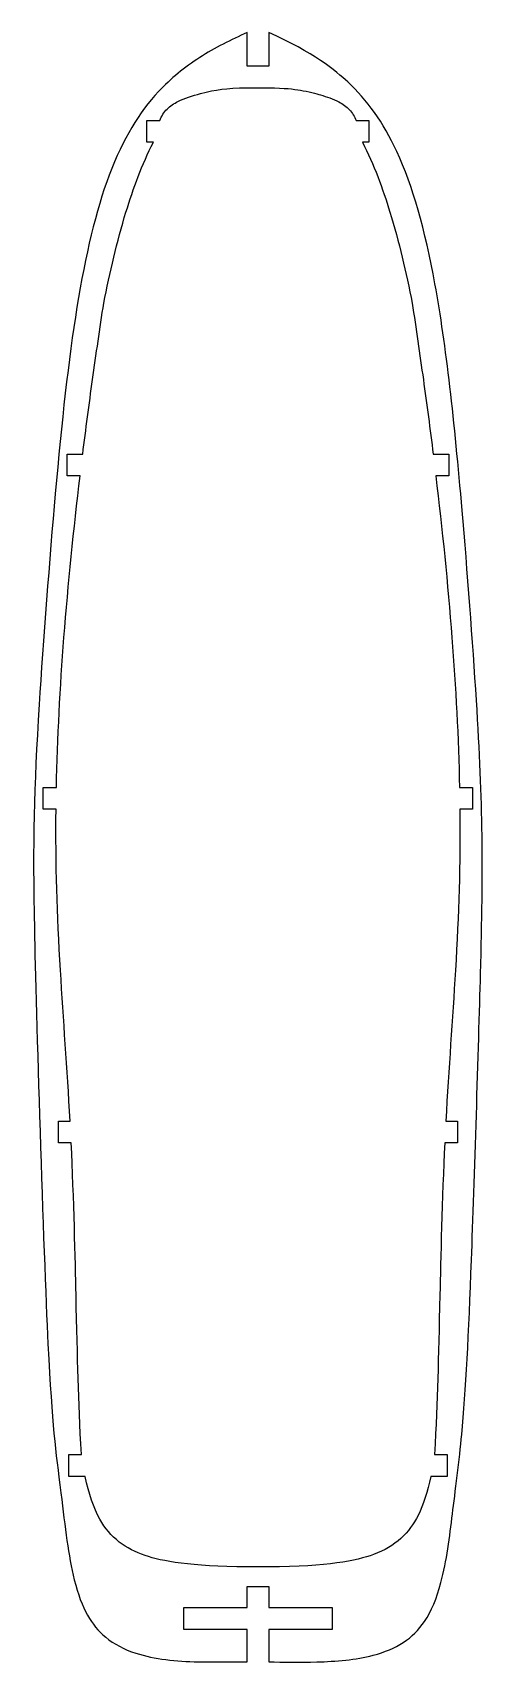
# Model space of a CAD drawing. Header units: millimetres. Extents: x -31 to 31, y -256 to -31.
import ezdxf

# ---------------------------------------------------------------- set-up
doc = ezdxf.new("R2010")
doc.units = ezdxf.units.MM
doc.layers.get('0').update_dxf_attribs({"linetype": 'CONTINUOUS'})

msp = doc.modelspace()

# ---------------------------------------------------------------- linework, layer by layer
for p, q in [((-1.5, -35.68), (-1.5, -31.07)), ((1.5, -31.07), (1.5, -35.68)), ((1.5, -35.68), (-1.5, -35.68)), ((-1.5, -38.68), (1.5, -38.68)), ((-15.3, -46.2), (-15.3, -43.2)), ((-15.3, -43.2), (-13.54, -43.2)), ((13.54, -43.2), (15.3, -43.2)), ((15.3, -43.2), (15.3, -46.2)), ((-14.42, -46.2), (-15.3, -46.2)), ((15.3, -46.2), (14.42, -46.2)), ((-26.31, -92.21), (-26.31, -89.21)), ((-26.31, -89.21), (-24.16, -89.21)), ((24.16, -89.21), (26.31, -89.21)), ((26.31, -89.21), (26.31, -92.21)), ((-24.52, -92.21), (-26.31, -92.21)), ((26.31, -92.21), (24.52, -92.21)), ((-29.6, -138.22), (-29.6, -135.22)), ((-29.6, -135.22), (-27.79, -135.22)), ((27.79, -135.22), (29.6, -135.22)), ((29.6, -135.22), (29.6, -138.22)), ((-27.84, -138.22), (-29.6, -138.22)), ((29.6, -138.22), (27.84, -138.22)), ((-27.52, -184.23), (-27.52, -181.23)), ((-27.52, -181.23), (-25.9, -181.23)), ((25.9, -181.23), (27.52, -181.23)), ((27.52, -181.23), (27.52, -184.23)), ((-25.75, -184.23), (-27.52, -184.23)), ((27.52, -184.23), (25.75, -184.23)), ((-26.09, -230.25), (-26.09, -227.25)), ((-26.09, -227.25), (-24.35, -227.25)), ((24.35, -227.25), (26.09, -227.25)), ((26.09, -227.25), (26.09, -230.25)), ((-23.83, -230.25), (-26.09, -230.25)), ((26.09, -230.25), (23.83, -230.25)), ((1.5, -242.74), (-1.5, -242.73)), ((1.5, -242.73), (1.5, -242.74)), ((-1.5, -248.36), (-1.5, -245.44)), ((-1.5, -245.44), (1.5, -245.44)), ((1.5, -245.44), (1.5, -248.36)), ((-10.23, -251.36), (-10.23, -248.36)), ((-10.23, -248.36), (-1.5, -248.36)), ((1.5, -248.36), (10.23, -248.36)), ((10.23, -248.36), (10.23, -251.36)), ((-1.5, -251.36), (-10.23, -251.36)), ((-1.5, -255.85), (-1.5, -251.36)), ((10.23, -251.36), (1.5, -251.36)), ((1.5, -251.36), (1.5, -255.85)), ((-8.25, -255.85), (-1.5, -255.85))]:
    msp.add_line(p, q)
for points, knots in [([(-1.5, -31.07), (-3.7, -32.03), (-5.97, -33.18), (-10.12, -35.85), (-12.01, -37.38), (-16.37, -42.06), (-18.61, -45.69), (-24.22, -60.63), (-26.18, -74.8), (-28.74, -103.63), (-29.62, -115.09), (-30.89, -135.47), (-31.07, -142.6), (-30.62, -165.32), (-29.57, -199.54), (-28.37, -223.56), (-27.92, -226.46), (-26.57, -237.4), (-26.16, -241.17), (-24.82, -246.53), (-24.22, -248.11), (-22.83, -250.57), (-22.02, -251.59), (-19.86, -253.38), (-18.49, -254.11), (-14.25, -255.47), (-11.26, -255.76), (-8.25, -255.85)], [-14.128605, -14.128605, -14.128605, -14.128605, -13.328968, -13.328968, -12.515883, -12.515883, -11.245144, -11.245144, -8.751872, -8.751872, -7.62916, -7.62916, -6.115894, -6.115894, -4.807507, -4.807507, -3.59031, -3.59031, -2.612306, -2.612306, -2.020226, -2.020226, -1.486234, -1.486234, -0.900748, -0.900748, 0, 0, 0, 0]), ([(1.5, -255.85), (3.44, -255.85), (5.78, -255.91), (10.78, -255.78), (13.49, -255.55), (17.49, -254.5), (18.85, -253.93), (21.21, -252.39), (22.17, -251.43), (23.91, -248.85), (24.64, -247.11), (26.01, -241.94), (26.44, -238.56), (27.17, -232.55), (27.78, -227.87), (28.67, -218.46), (29.06, -210.67), (29.83, -189.78), (30.43, -170.85), (31.08, -145.85), (31.04, -137.74), (29.62, -115.21), (28.85, -105.08), (27.09, -84.68), (25.96, -74.26), (23.04, -58.23), (21.36, -52.25), (17.25, -43.4), (15.04, -40.35), (10.79, -36.38), (7.54, -33.7), (1.5, -31.07)], [-40.36068, -40.36068, -40.36068, -40.36068, -38.639291, -38.639291, -36.657494, -36.657494, -35.347174, -35.347174, -34.025632, -34.025632, -32.437372, -32.437372, -30.329507, -30.329507, -28.414957, -28.414957, -25.048407, -25.048407, -21.58271, -21.58271, -16.322225, -16.322225, -13.451538, -13.451538, -9.094771, -9.094771, -5.249859, -5.249859, -1.97637, -1.97637, 0, 0, 0, 0]), ([(-13.54, -43.2), (-13.42, -42.89), (-13.28, -42.61), (-12.93, -42.08), (-12.74, -41.84), (-12.09, -41.19), (-11.58, -40.85), (-10.11, -40.09), (-9.05, -39.77), (-5.63, -38.89), (-4.56, -38.74), (-1.5, -38.68)], [-1.886224, -1.886224, -1.886224, -1.886224, -1.748876, -1.748876, -1.617407, -1.617407, -1.358438, -1.358438, -0.918374, -0.918374, 0, 0, 0, 0]), ([(1.5, -38.68), (3.71, -38.73), (4.89, -38.84), (6.89, -39.19), (8.11, -39.52), (9.47, -39.91), (10.37, -40.21), (11.7, -40.92), (12.19, -41.27), (13.02, -42.14), (13.32, -42.63), (13.54, -43.2)], [-0.9322815, -0.9322815, -0.9322815, -0.9322815, -0.7901759, -0.7901759, -0.6349182, -0.6349182, -0.3614448, -0.3614448, -0.1816027, -0.1816027, 0, 0, 0, 0]), ([(-21.26, -68.38), (-20.44, -64.22), (-19.44, -59.89), (-17.2, -52.59), (-15.97, -49.22), (-14.42, -46.2)], [-2.293887, -2.293887, -2.293887, -2.293887, -1.017648, -1.017648, 0, 0, 0, 0]), ([(14.42, -46.2), (15.97, -49.22), (17.2, -52.59), (19.44, -59.89), (20.44, -64.22), (21.26, -68.38)], [-2.282769, -2.282769, -2.282769, -2.282769, -1.270054, -1.270054, 0, 0, 0, 0]), ([(-24.16, -89.21), (-23.73, -85.79), (-23.28, -82.36), (-22.31, -75.42), (-21.8, -71.89), (-21.26, -68.38)], [-2.102104, -2.102104, -2.102104, -2.102104, -1.066752, -1.066752, 0, 0, 0, 0]), ([(21.26, -68.38), (21.8, -71.89), (22.31, -75.42), (23.28, -82.36), (23.73, -85.79), (24.16, -89.21)], [-2.101912, -2.101912, -2.101912, -2.101912, -1.035257, -1.035257, 0, 0, 0, 0]), ([(-27.79, -135.22), (-27.65, -128.35), (-27.27, -121.36), (-26.17, -107.11), (-25.4, -99.59), (-24.52, -92.21)], [-4.286918, -4.286918, -4.286918, -4.286918, -2.229195, -2.229195, 0, 0, 0, 0]), ([(24.52, -92.21), (25.4, -99.59), (26.17, -107.11), (27.27, -121.36), (27.65, -128.35), (27.79, -135.22)], [-4.297683, -4.297683, -4.297683, -4.297683, -2.06289, -2.06289, 0, 0, 0, 0]), ([(-25.9, -181.23), (-26.31, -173.84), (-26.82, -167.27), (-27.69, -152.59), (-27.92, -145.87), (-27.84, -138.22)], [-4.297772, -4.297772, -4.297772, -4.297772, -2.295499, -2.295499, 0, 0, 0, 0]), ([(27.84, -138.22), (27.92, -145.87), (27.69, -152.59), (26.82, -167.27), (26.31, -173.84), (25.9, -181.23)], [-4.770566, -4.770566, -4.770566, -4.770566, -2.222541, -2.222541, 0, 0, 0, 0]), ([(-24.35, -227.25), (-24.76, -219.19), (-24.87, -214.65), (-25.18, -200.69), (-25.38, -191.69), (-25.75, -184.23)], [-6.998835, -6.998835, -6.998835, -6.998835, -2.240267, -2.240267, 0, 0, 0, 0]), ([(25.75, -184.23), (25.38, -191.69), (25.18, -200.69), (24.87, -214.65), (24.76, -219.19), (24.35, -227.25)], [-3.560772, -3.560772, -3.560772, -3.560772, -2.421, -2.421, 0, 0, 0, 0]), ([(-1.5, -242.73), (-9.38, -242.68), (-13.21, -241.96), (-16.91, -240.71), (-18.09, -240.1), (-20.23, -238.44), (-21.09, -237.39), (-22.67, -234.59), (-23.33, -232.64), (-23.83, -230.25)], [-2.708453, -2.708453, -2.708453, -2.708453, -1.828997, -1.828997, -1.305781, -1.305781, -0.734661, -0.734661, 0, 0, 0, 0]), ([(23.83, -230.25), (23.39, -232.37), (22.82, -234.15), (21.47, -236.82), (20.71, -237.89), (18.67, -239.76), (17.43, -240.48), (13.56, -241.91), (9.66, -242.68), (1.5, -242.73)], [-7.1837, -7.1837, -7.1837, -7.1837, -5.405962, -5.405962, -3.963588, -3.963588, -2.447593, -2.447593, 0, 0, 0, 0])]:
    msp.add_open_spline(points, degree=3, knots=knots)

doc.saveas('drawing.dxf')
